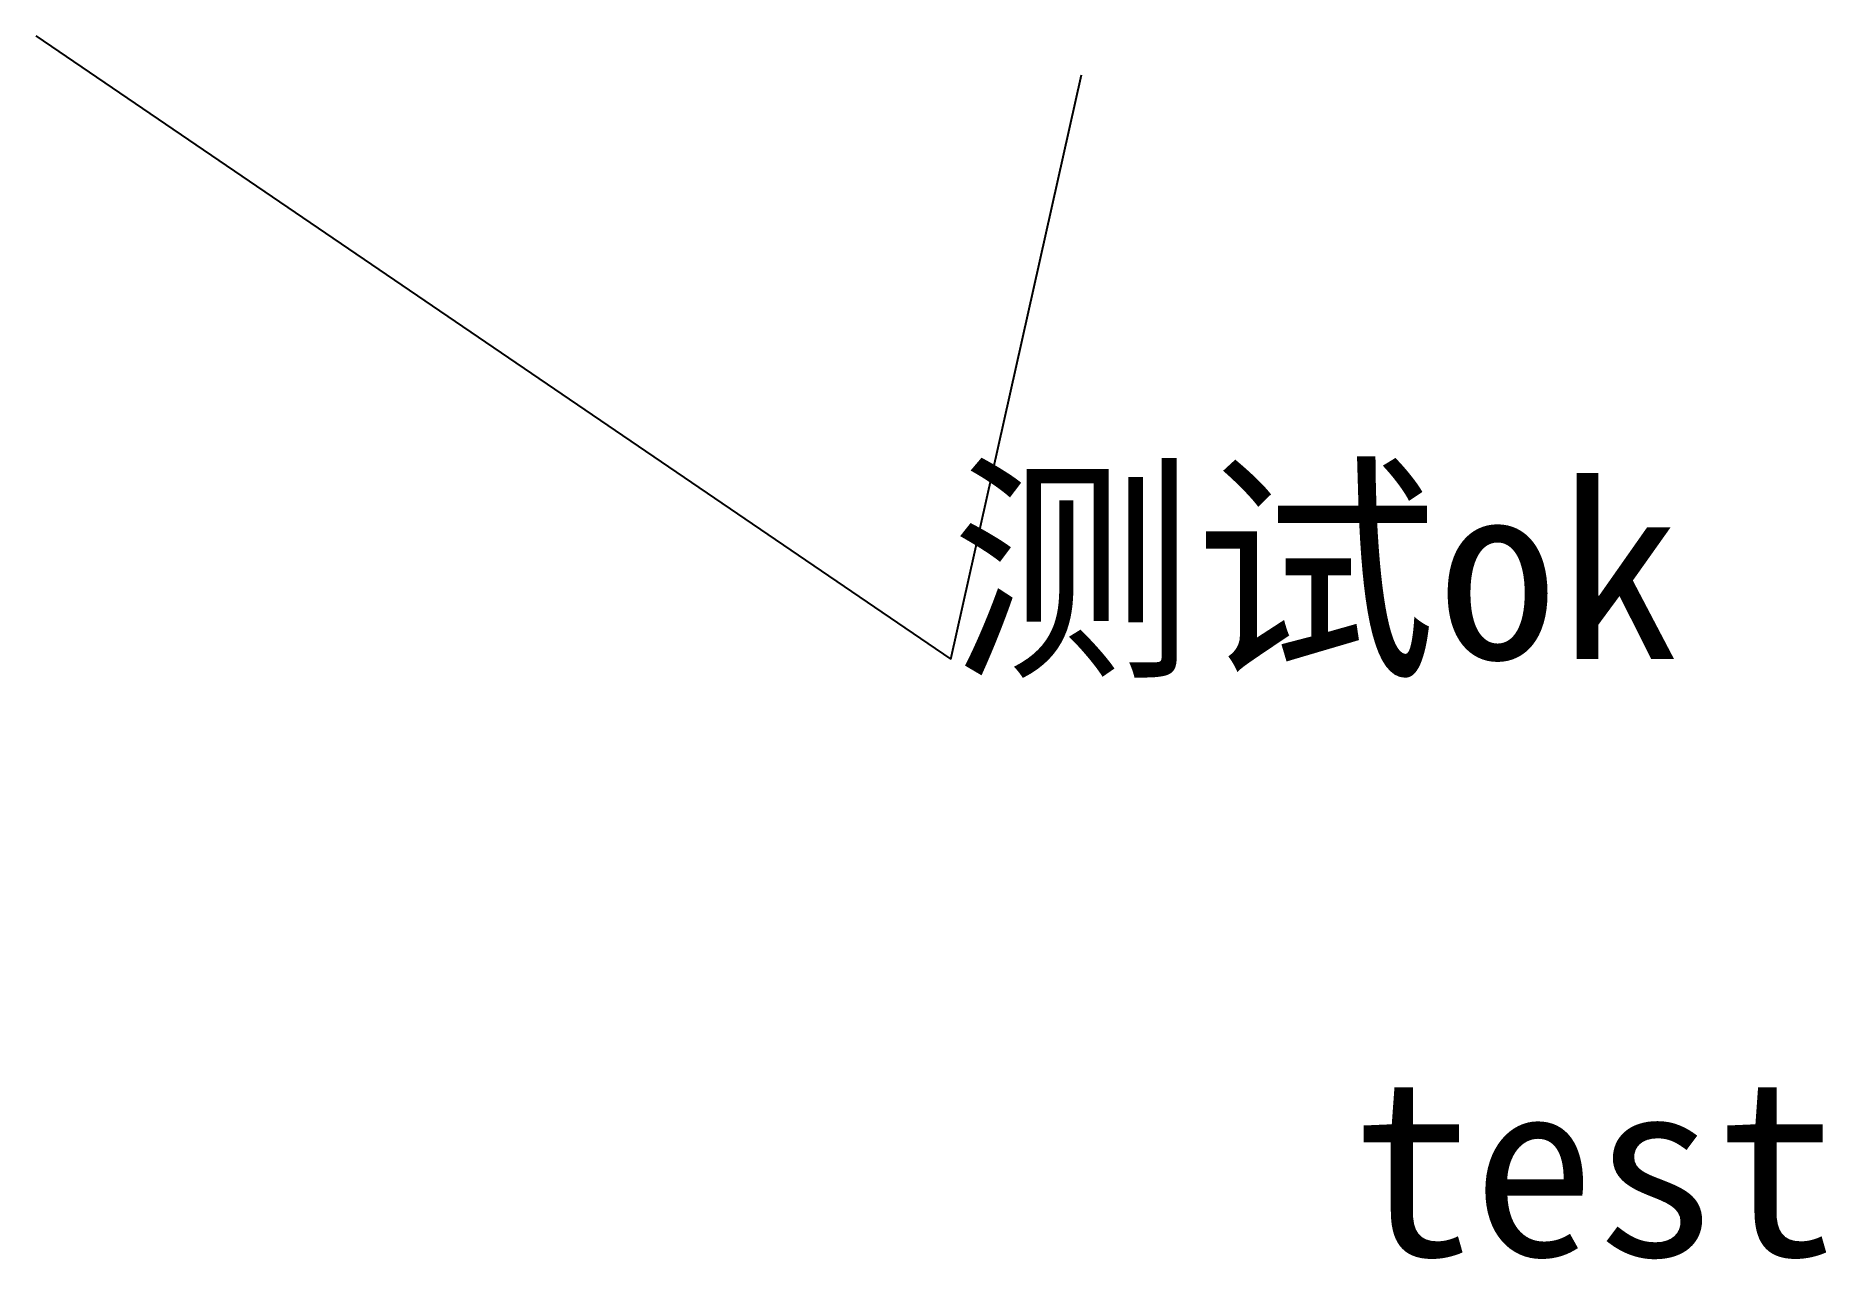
# Model space of a CAD drawing. Header units: millimetres. Extents: x 1692 to 3291, y 486 to 1579.
import ezdxf

# ---------------------------------------------------------------- set-up
doc = ezdxf.new("R2010")
doc.units = ezdxf.units.MM
doc.styles.get("Standard").update_dxf_attribs({"font": ''})
doc.styles.get('Standard').set_extended_font_data('SimSun')

msp = doc.modelspace()

# ---------------------------------------------------------------- linework, layer by layer
for p, q in [((1691.8, 1578.6), (2509, 1021.8)), ((2509, 1021.8), (2625.7, 1543.6))]:
    msp.add_line(p, q)

# ---------------------------------------------------------------- texts
for s, p in [('测试ok', (2509, 1021.8)), ('test', (2867.2, 488.4))]:
    msp.add_text(s, height=159.11).set_placement(p)

doc.saveas('drawing.dxf')
